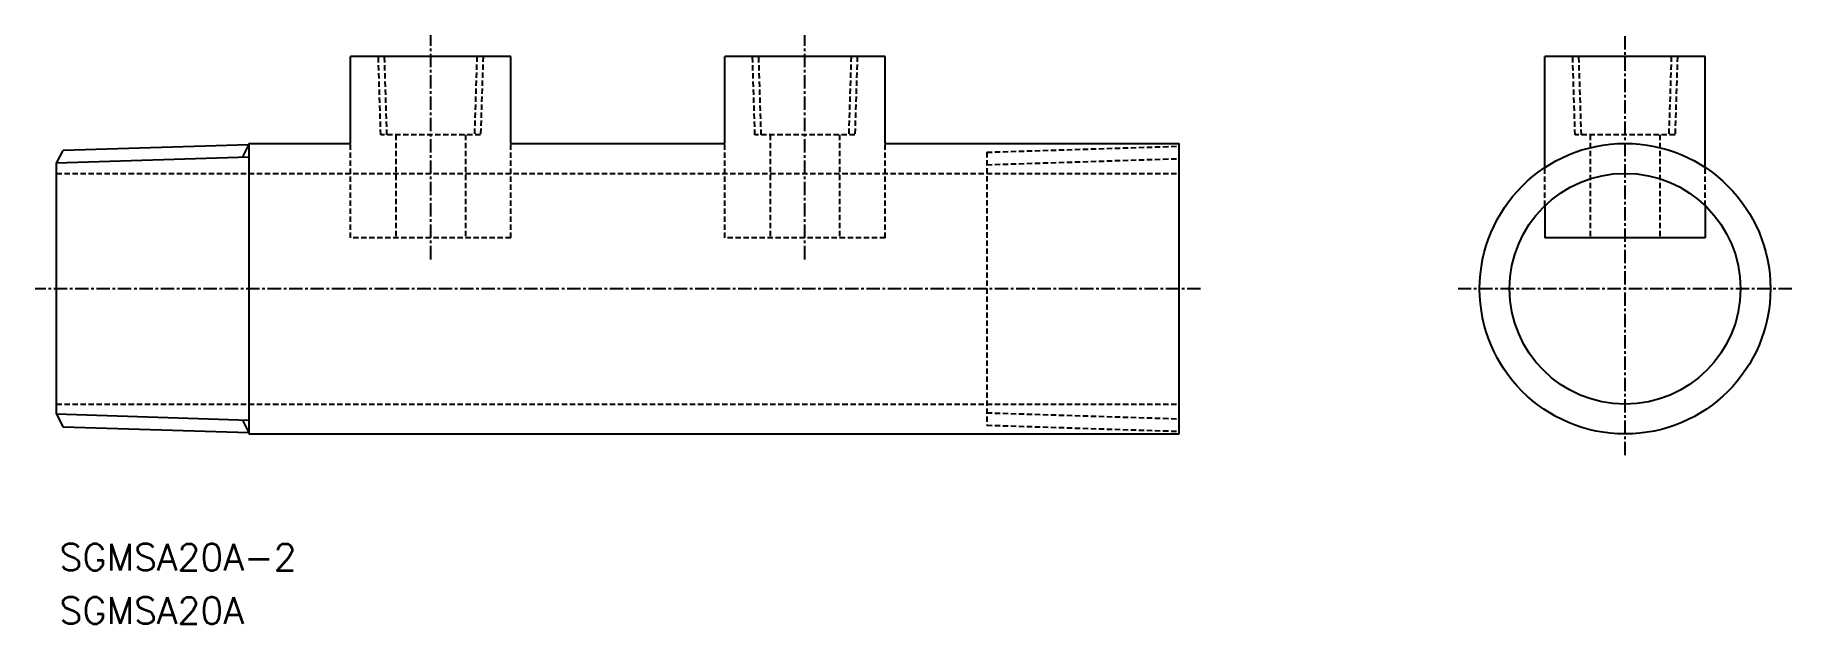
# Model space of a CAD drawing. Extents: x 70 to 235, y 80 to 135.
import ezdxf
from ezdxf.enums import TextEntityAlignment as Align

# ---------------------------------------------------------------- set-up
doc = ezdxf.new("R2010")
doc.units = 0
doc.linetypes.add('CENTER', pattern=[2, 1.25, -0.25, 0.25, -0.25])
doc.linetypes.add('DASHED', pattern=[0.75, 0.5, -0.25])
doc.layers.get('0').update_dxf_attribs({"linetype": 'CONTINUOUS'})
doc.layers.add('CENTER', color=1, linetype='CENTER')
doc.styles.get("Standard").update_dxf_attribs({"font": 'txt.shx', "bigfont": 'extfont.shx'})

msp = doc.modelspace()

# ---------------------------------------------------------------- linework, layer by layer
for p, q in [((99.99, 124.6), (99.99, 132.75)), ((114.99, 132.75), (99.99, 132.75)), ((114.99, 124.6), (114.99, 132.75)), ((149.99, 132.75), (134.99, 132.75)), ((134.99, 124.6), (134.99, 132.75)), ((149.99, 124.6), (149.99, 132.75)), ((211.7, 122.34), (211.7, 132.75)), ((226.7, 132.75), (211.7, 132.75)), ((226.7, 122.34), (226.7, 132.75)), ((72.49, 122.76), (73.11, 123.94)), ((90.49, 124.48), (73.11, 123.94)), ((90.49, 124.6), (99.99, 124.6)), ((90.49, 124.6), (90.49, 97.4)), ((114.99, 124.6), (134.99, 124.6)), ((149.99, 124.6), (177.49, 124.6)), ((177.49, 97.4), (177.49, 124.6)), ((72.49, 99.24), (72.49, 122.76)), ((72.49, 99.24), (73.11, 98.05)), ((90.49, 97.51), (73.11, 98.05)), ((90.49, 97.4), (177.49, 97.4))]:
    msp.add_line(p, q)
at = {"color": 3, "linetype": 'DASHED'}
for p, q in [((102.82, 125.42), (102.59, 132.75)), ((103.4, 125.42), (103.17, 132.75)), ((111.81, 132.75), (111.58, 125.42)), ((112.39, 132.75), (112.16, 125.42)), ((137.82, 125.42), (137.59, 132.75)), ((138.4, 125.42), (138.17, 132.75)), ((146.81, 132.75), (146.58, 125.42)), ((147.39, 132.75), (147.16, 125.42)), ((214.53, 125.42), (214.3, 132.75)), ((215.11, 125.42), (214.88, 132.75)), ((223.52, 132.75), (223.29, 125.42)), ((224.1, 132.75), (223.87, 125.42)), ((112.16, 125.42), (102.82, 125.42)), ((104.24, 125.42), (104.24, 115.75)), ((110.74, 125.42), (110.74, 115.75)), ((147.16, 125.42), (137.82, 125.42)), ((139.24, 125.42), (139.24, 115.75)), ((145.74, 125.42), (145.74, 115.75)), ((223.87, 125.42), (214.53, 125.42)), ((215.95, 125.42), (215.95, 115.75)), ((222.45, 125.42), (222.45, 115.75)), ((99.99, 115.75), (99.99, 124.6)), ((114.99, 115.75), (114.99, 124.6)), ((134.99, 115.75), (134.99, 124.6)), ((149.99, 115.75), (149.99, 124.6)), ((159.49, 123.78), (177.49, 124.34)), ((159.49, 123.78), (159.49, 98.22)), ((72.49, 121.8), (177.49, 121.8)), ((159.49, 122.61), (177.49, 123.18)), ((211.7, 118.77), (211.7, 122.34)), ((226.7, 118.77), (226.7, 122.34)), ((114.99, 115.75), (99.99, 115.75)), ((149.99, 115.75), (134.99, 115.75)), ((72.49, 100.2), (177.49, 100.2)), ((159.49, 99.38), (177.49, 98.82)), ((159.49, 98.22), (177.49, 97.65))]:
    msp.add_line(p, q, dxfattribs=at)
at = {"color": 3}
for p, q in [((90.49, 123.32), (72.49, 122.76)), ((89.88, 123.3), (90.49, 124.48)), ((90.49, 98.67), (72.49, 99.24)), ((89.88, 98.69), (90.49, 97.51))]:
    msp.add_line(p, q, dxfattribs=at)
at = {"color": 7, "linetype": 'CONTINUOUS'}
for p, q in [((211.7, 118.77), (211.7, 115.75)), ((226.7, 118.77), (226.7, 115.75)), ((226.7, 115.75), (211.7, 115.75))]:
    msp.add_line(p, q, dxfattribs=at)
msp.add_circle((219.2, 111), 13.6)
msp.add_circle((219.2, 111), 10.8, dxfattribs=at)
at = {"layer": 'CENTER', "linetype": 'CENTER'}
for p, q in [((107.49, 113.75), (107.49, 134.75)), ((142.49, 113.75), (142.49, 134.75)), ((219.2, 95.4), (219.2, 134.75)), ((179.49, 111), (70.49, 111)), ((234.8, 111), (203.6, 111))]:
    msp.add_line(p, q, dxfattribs=at)

# ---------------------------------------------------------------- texts
at = {"color": 7, "linetype": 'CONTINUOUS'}
for s, p in [('SGMSA20A-2', (72.77, 85.87)), ('SGMSA20A', (72.77, 80.87))]:
    msp.add_text(s, height=2.5, dxfattribs=at).set_placement(p, align=Align.MIDDLE_LEFT)

doc.saveas('drawing.dxf')
